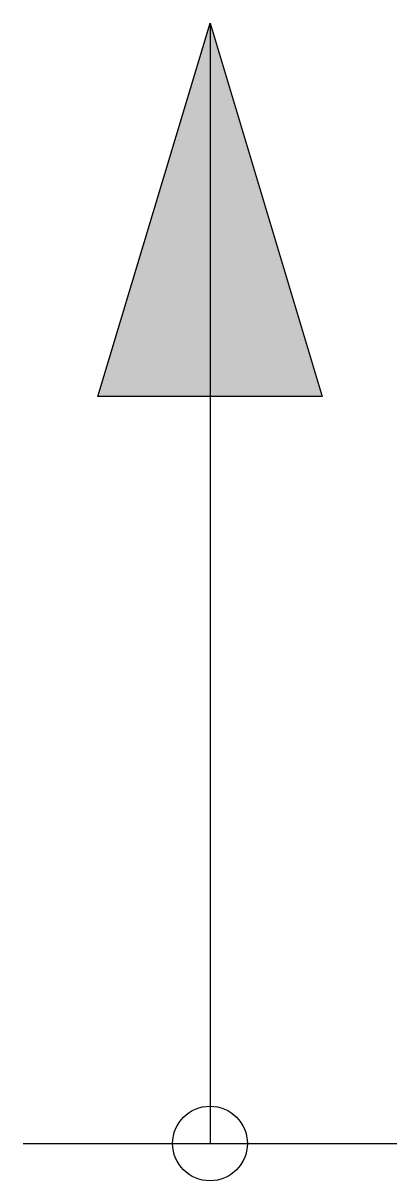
# Model space of a CAD drawing. Extents: x -0.5 to 0.5, y -0.1 to 3.
import ezdxf

# ---------------------------------------------------------------- set-up
doc = ezdxf.new("R2010")
doc.units = 0

msp = doc.modelspace()

# ---------------------------------------------------------------- hatches: boundary and pattern name
h = msp.add_hatch(color=7)
h.dxf.hatch_style = 1
h.paths.add_polyline_path([(0, 3), (0.3, 2), (-0.3, 2)])

# ---------------------------------------------------------------- linework, layer by layer
at = {"color": 7, "flags": 128}
msp.add_lwpolyline([(0, 3), (0.3, 2), (-0.3, 2)], close=True, dxfattribs=at)
for points in [[(0, 3), (0, 0)], [(-0.5, 0), (0.5, 0)]]:
    msp.add_lwpolyline(points, dxfattribs=at)
at = {"color": 7}
msp.add_circle((0, 0), 0.1, dxfattribs=at)

doc.saveas('drawing.dxf')
